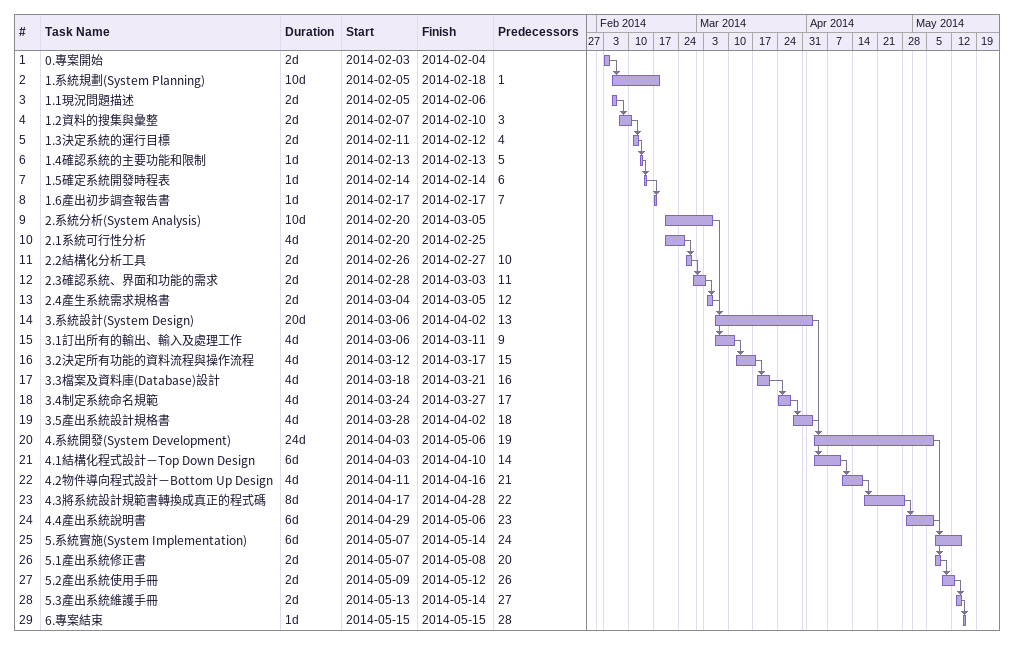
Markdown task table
| ID | Task | Duration | Start | Finish | Predecessors |
|---|---|---|---|---|---|
| 1 | 0.專案開始 | 2d | 2014-02-03 | 2014-02-04 |  |
| 2 | 1.系統規劃(System Planning) | 10d | 2014-02-05 | 2014-02-18 | 1 |
| 3 | 1.1現況問題描述 | 2d | 2014-02-05 | 2014-02-06 |  |
| 4 | 1.2資料的搜集與彙整 | 2d | 2014-02-07 | 2014-02-10 | 3 |
| 5 | 1.3決定系統的運行目標 | 2d | 2014-02-11 | 2014-02-12 | 4 |
| 6 | 1.4確認系統的主要功能和限制 | 1d | 2014-02-13 | 2014-02-13 | 5 |
| 7 | 1.5確定系統開發時程表 | 1d | 2014-02-14 | 2014-02-14 | 6 |
| 8 | 1.6產出初步調查報告書 | 1d | 2014-02-17 | 2014-02-17 | 7 |
| 9 | 2.系統分析(System Analysis) | 10d | 2014-02-20 | 2014-03-05 |  |
| 10 | 2.1系統可行性分析 | 4d | 2014-02-20 | 2014-02-25 |  |
| 11 | 2.2結構化分析工具 | 2d | 2014-02-26 | 2014-02-27 | 10 |
| 12 | 2.3確認系統、界面和功能的需求 | 2d | 2014-02-28 | 2014-03-03 | 11 |
| 13 | 2.4產生系統需求規格書 | 2d | 2014-03-04 | 2014-03-05 | 12 |
| 14 | 3.系統設計(System Design) | 20d | 2014-03-06 | 2014-04-02 | 13 |
| 15 | 3.1訂出所有的輸出、輸入及處理工作 | 4d | 2014-03-06 | 2014-03-11 | 9 |
| 16 | 3.2決定所有功能的資料流程與操作流程 | 4d | 2014-03-12 | 2014-03-17 | 15 |
| 17 | 3.3檔案及資料庫(Database)設計 | 4d | 2014-03-18 | 2014-03-21 | 16 |
| 18 | 3.4制定系統命名規範 | 4d | 2014-03-24 | 2014-03-27 | 17 |
| 19 | 3.5產出系統設計規格書 | 4d | 2014-03-28 | 2014-04-02 | 18 |
| 20 | 4.系統開發(System Development) | 24d | 2014-04-03 | 2014-05-06 | 19 |
| 21 | 4.1結構化程式設計－Top Down Design | 6d | 2014-04-03 | 2014-04-10 | 14 |
| 22 | 4.2物件導向程式設計－Bottom Up Design | 4d | 2014-04-11 | 2014-04-16 | 21 |
| 23 | 4.3將系統設計規範書轉換成真正的程式碼 | 8d | 2014-04-17 | 2014-04-28 | 22 |
| 24 | 4.4產出系統說明書 | 6d | 2014-04-29 | 2014-05-06 | 23 |
| 25 | 5.系統實施(System Implementation) | 6d | 2014-05-07 | 2014-05-14 | 24 |
| 26 | 5.1產出系統修正書 | 2d | 2014-05-07 | 2014-05-08 | 20 |
| 27 | 5.2產出系統使用手冊 | 2d | 2014-05-09 | 2014-05-12 | 26 |
| 28 | 5.3產出系統維護手冊 | 2d | 2014-05-13 | 2014-05-14 | 27 |
| 29 | 6.專案結束 | 1d | 2014-05-15 | 2014-05-15 | 28 |
